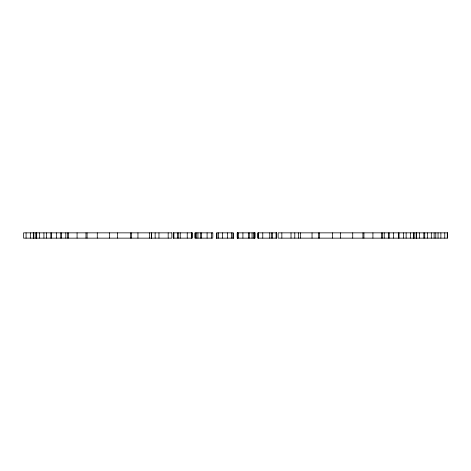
<?xml version="1.0" encoding="UTF-8"?>
<svg xmlns="http://www.w3.org/2000/svg" width="471" height="471" viewBox="0 0 471 471"><rect width="100%" height="100%" fill="white"/><g stroke="black" fill="none" stroke-linecap="round" stroke-linejoin="round"><path stroke-width="0.71" d="M216.177 238.143L233.81 238.143M447.285 232.857L447.285 238.143M444.765 232.857L444.765 238.143M440.88 232.857L440.88 238.143M438.048 232.857L438.048 238.143M435.781 232.857L435.781 238.143M434.138 232.857L434.138 238.143M431.312 232.857L431.312 238.143M427.421 232.857L427.421 238.143M424.736 232.857L424.736 238.143M423.835 232.857L423.835 238.143M419.561 232.857L419.561 238.143M416.623 232.857L416.623 238.143M416.564 232.857L416.564 238.143M414.816 232.857L414.816 238.143M410.406 232.857L410.406 238.143M406.132 232.857L406.132 238.143M403.506 232.857L403.547 238.143M399.061 232.857L399.061 238.143M398.584 232.857L398.584 238.143M393.644 232.857L393.644 238.143M389.164 232.857L389.164 238.143M388.681 232.857L388.681 238.143M384.242 232.857L384.242 238.143M382.558 232.857L382.558 238.143M381.592 232.857L381.592 238.143M372.92 232.857L372.92 238.143M363.936 232.857L363.936 238.143M362.929 232.857L362.929 238.143M352.72 232.857L352.72 238.143M340.38 232.857L340.38 238.143M332.585 232.857L332.585 238.143M319.468 232.857L319.468 238.143M318.437 232.857L318.437 238.143M312.043 232.857L312.043 238.143M300.427 232.857L300.427 238.143M298.496 232.857L298.502 238.143M294.793 232.857L294.793 238.143M291.013 232.857L291.013 238.143M281.852 232.857L281.852 238.143M276.436 232.857L276.436 238.143M276.065 232.857L276.065 238.143M272.632 232.857L272.632 238.143M271.649 232.857L271.649 238.143M269.742 232.857L269.742 238.143M262.771 232.857L262.771 238.143M258.355 232.857L258.355 238.143M257.99 232.857L257.99 238.143M254.746 232.857L254.746 238.143M254.611 232.857L254.611 238.143M253.675 232.857L253.675 238.143M252.056 232.857L252.056 238.143M249.289 232.857L249.289 238.143M248.523 232.857L248.523 238.143M242.912 232.857L242.912 238.143M238.532 232.857L238.532 238.143M237.59 232.857L237.59 238.143M237.455 232.857L237.455 238.143M233.133 238.143L233.186 232.857L216.79 232.857L216.79 238.143M233.074 232.857L233.063 238.143M231.614 232.857L231.597 238.143M227.575 232.857L227.587 238.143M222.4 232.857L222.406 238.143M218.367 232.857L218.385 238.143M216.872 232.857L216.854 238.143M211.479 232.857L211.479 238.143M207.093 232.857L207.093 238.143M201.458 232.857L201.458 238.143M200.675 232.857L200.675 238.143M197.938 232.857L197.938 238.143M196.283 232.857L196.283 238.143M195.224 232.857L195.224 238.143M192.003 232.857L192.003 238.143M191.656 232.857L191.656 238.143M187.246 232.857L187.246 238.143M180.24 232.857L180.24 238.143M178.297 232.857L178.297 238.143M177.367 232.857L177.367 238.143M173.887 232.857L173.887 238.143M173.54 232.857L173.54 238.143M168.182 232.857L168.182 238.143M158.968 232.857L158.968 238.143M155.142 232.857L155.142 238.143M149.613 232.857L149.613 238.143M137.95 232.857L137.95 238.143M131.491 232.857L131.491 238.143M130.544 232.857L130.544 238.143M117.42 232.857L117.42 238.143M109.578 232.857L109.578 238.143M97.285 232.857L97.285 238.143M87.082 232.857L87.082 238.143M85.975 232.857L85.975 238.143M77.079 232.857L77.079 238.143M68.472 232.857L68.472 238.143M67.424 232.857L67.424 238.143M65.799 232.857L65.799 238.143M61.377 232.857L61.377 238.143M60.735 232.857L60.735 238.143M56.343 232.857L56.343 238.143M51.486 232.857L51.486 238.143M50.844 232.857L50.844 238.143M46.423 232.857L46.452 238.143M43.927 232.857L43.927 238.143M39.658 232.857L39.658 238.143M36.679 232.857L36.679 238.143M36.55 232.857L36.55 238.143M35.172 232.857L35.172 238.143M33.453 232.857L33.453 238.143M33.323 232.857L33.323 238.143M30.344 232.857L30.344 238.143M26.076 232.857L26.076 238.143M171.868 232.857L23.55 232.857L23.55 238.143L171.868 238.143L171.868 232.857M192.103 232.857L173.44 232.857L173.44 238.143L192.103 238.143L192.103 232.857M212.786 232.857L194.976 232.857L194.976 238.143L212.786 238.143L212.786 232.857M254.994 232.857L237.207 232.857L237.207 238.143L254.994 238.143L254.994 232.857M276.542 232.857L257.884 232.857L257.884 238.143L276.542 238.143L276.542 232.857M447.45 232.857L278.137 232.857L278.137 238.143L447.45 238.143L447.45 232.857M413.403 238.143L413.403 232.857L413.344 238.143M151.491 238.143L151.491 232.857L151.456 238.143"/></g></svg>
